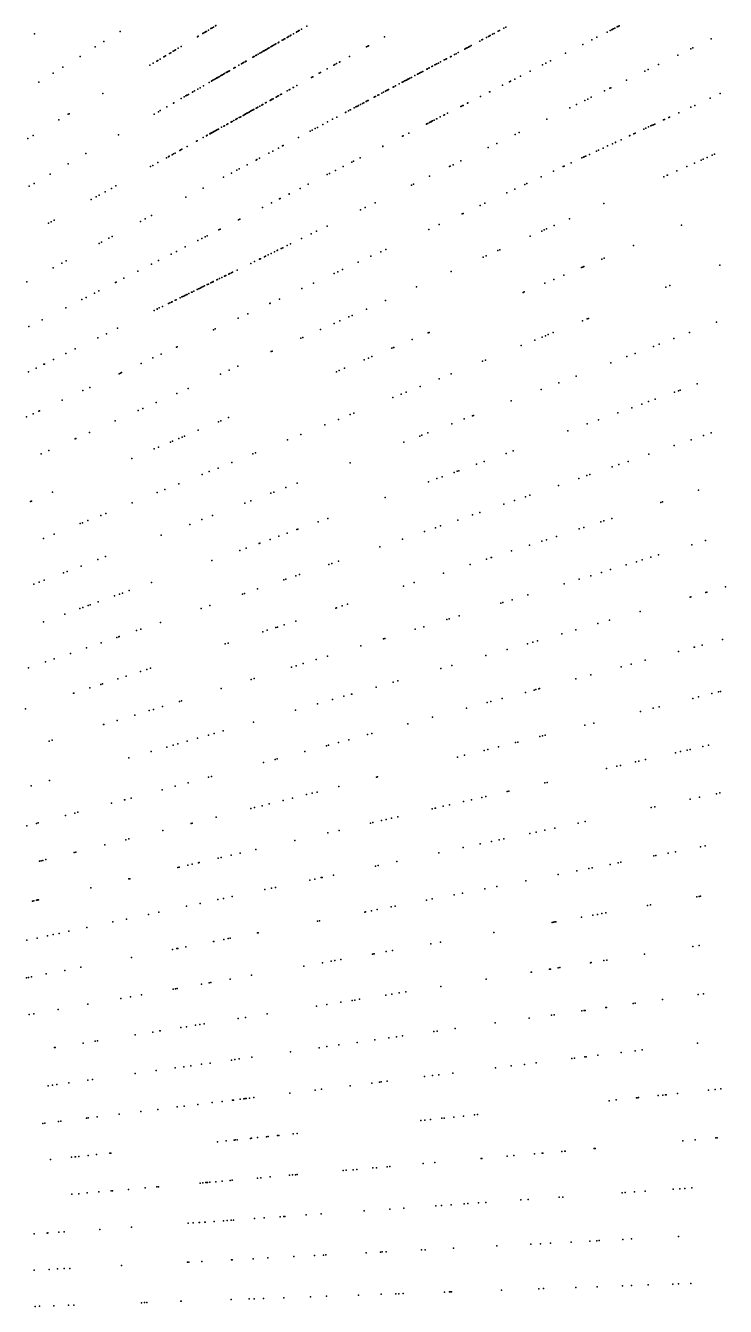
# Model space of a CAD drawing. Header units: metres. Extents: x -4327 to 4266, y -3886 to 3992.
# Drawn here: x 1581 to 2118, y 55 to 1038 of the extents above; entities that cross this region are included whole.
import ezdxf

# ---------------------------------------------------------------- set-up
doc = ezdxf.new("R2010")
doc.units = ezdxf.units.M

msp = doc.modelspace()

# ---------------------------------------------------------------- linework, layer by layer
for p in [(1653.52, 1033.23, 2466.38), (1716.91, 1031.62, 247.6), (1717.33, 1031.88, -4.92), (1718.22, 1032.41, -43.19), (1718.26, 1032.44, -41.01), (1718.81, 1032.77, -10.39), (1719.12, 1032.95, -41.03), (1719.44, 1033.15, -46.51), (1719.66, 1033.27, -46.51), (1721.2, 1034.2, -44.36), (1721.28, 1034.25, 334.35), (1723.1, 1035.34, 33.44), (1723.82, 1035.77, 2449.12), (1723.87, 1035.8, 545.35), (1724.14, 1035.97, 35.66), (1725.17, 1036.59, 37.88), (1726.7, 1037.51, 2445.06), (1726.98, 1037.67, 551.05), (1786.59, 1031.49, 341.18), (1788.67, 1032.69, 602.62), (1789.03, 1032.9, 600.29), (1789.97, 1033.44, 429.32), (1790.62, 1033.81, 430.66), (1790.8, 1033.92, 427.17), (1790.92, 1033.99, 597.26), (1792.49, 1034.89, 398.23), (1796.68, 1037.32, 654.75), (1940.38, 1031.72, 189.25), (1943.4, 1033.33, -55.83), (1944.34, 1033.82, 2441.66), (1947.69, 1035.6, 2413.91), (1949.22, 1036.42, 2450.48), (2026.89, 1032.75, -104.92), (2029.21, 1033.94, -16.77), (2030.41, 1034.54, 66.51), (2031.12, 1034.91, -27.98), (2031.69, 1035.2, 76.51), (2032.94, 1035.83, -41.69), (2034.51, 1036.63, -23.04), (2035.21, 1036.99, 61.68), (2035.26, 1037.02, -10.59), (2035.36, 1037.07, 2448.32), (2035.86, 1037.32, 109.13), (2036.1, 1037.45, 2401.5), (1587.98, 1031.24, 2433.06), (1641.09, 1025.46, 2458.84), (1700.24, 1021.61, 283.74), (1712.8, 1029.15, 2491.11), (1713.43, 1029.53, 2489.24), (1769.81, 1021.8, 473.56), (1770.25, 1022.05, 560.28), (1771.21, 1022.61, 443.48), (1772.15, 1023.15, 2475.48), (1772.91, 1023.59, 449.75), (1774.6, 1024.56, 443.15), (1775.22, 1024.93, 439.8), (1777.9, 1026.47, 398.47), (1778.49, 1026.81, 201.7), (1778.78, 1026.98, 362.75), (1779.64, 1027.47, 362.92), (1779.94, 1027.65, 359.51), (1781.61, 1028.61, 348.3), (1782, 1028.84, 342.61), (1782.74, 1029.27, 425.25), (1782.74, 1029.27, 367.03), (1783.94, 1029.96, 418.51), (1784.42, 1030.23, 423.3), (1843.45, 1021.84, 736.69), (1843.86, 1022.07, 736.86), (1856.31, 1028.97, 2483.67), (1921.29, 1021.57, 632.31), (1921.67, 1021.77, 193.4), (1922.66, 1022.3, 727.94), (1929.25, 1025.8, 186.96), (1929.37, 1025.86, 546.72), (1930.98, 1026.72, 641.98), (1931.44, 1026.97, 294.67), (1934.33, 1028.5, 2447.81), (1935.91, 1029.34, 103.52), (1936.47, 1029.64, 105.95), (1937.33, 1030.1, -60.45), (1939.05, 1031.01, 368.12), (2008.34, 1023.3, 129.84), (2015.09, 1026.74, 2402.83), (2018.98, 1028.72, -14.21), (2106.62, 1027.47, 2394.22), (1622.8, 1014.04, 2472.81), (1634.42, 1021.3, 2468.18), (1684.23, 1011.99, 285.44), (1687, 1013.65, 289.2), (1687.48, 1013.94, 278.32), (1688.31, 1014.44, 320.22), (1688.44, 1014.52, 282.86), (1691.37, 1016.28, 246.1), (1692.37, 1016.88, 240.78), (1694.23, 1017.99, 329.1), (1695.13, 1018.54, 2493.15), (1695.92, 1019.01, 321.67), (1698.1, 1020.32, 292.21), (1755.24, 1013.39, 262.89), (1755.41, 1013.48, 500.1), (1755.87, 1013.75, 185.74), (1756.06, 1013.86, 499.11), (1756.2, 1013.94, 200.29), (1756.24, 1013.96, 577.31), (1756.26, 1013.98, 177.98), (1756.31, 1014, 255.19), (1757.51, 1014.7, 175.88), (1757.68, 1014.8, 518.4), (1757.95, 1014.95, 636.98), (1758.09, 1015.03, 525.6), (1759.26, 1015.71, 205.11), (1760.73, 1016.56, 507.5), (1761.78, 1017.16, 507.8), (1762.16, 1017.39, 272.97), (1763.28, 1018.03, 610.97), (1763.67, 1018.26, 188.81), (1763.85, 1018.36, 180.99), (1764.64, 1018.82, 586.09), (1764.92, 1018.98, 588.59), (1764.99, 1019.02, 257.58), (1765.06, 1019.06, 182.23), (1765.21, 1019.14, 604.37), (1765.65, 1019.4, 123.02), (1765.69, 1019.42, 586.43), (1766.59, 1019.94, 477.39), (1766.79, 1020.05, 234.13), (1767.25, 1020.32, 161.16), (1767.81, 1020.65, 532.07), (1769.16, 1021.43, 196.14), (1829.38, 1014.04, 682.77), (1829.48, 1014.1, 2474.97), (1842.45, 1021.29, 741.45), (1903.33, 1012.02, 2489.38), (1903.89, 1012.31, 718.21), (1906.77, 1013.85, 824.25), (1907.18, 1014.07, 269.4), (1907.23, 1014.09, 273), (1909.79, 1015.45, -66.68), (1911.1, 1016.15, 14.76), (1912.66, 1016.98, 713.66), (1917.8, 1019.71, 108.49), (1918, 1019.82, 2435.16), (1918.96, 1020.33, 446.5), (1919.16, 1020.44, 731.89), (1919.66, 1020.7, 20.75), (1920.54, 1021.17, 545.48), (1920.69, 1021.25, 453.09), (1920.94, 1021.38, 540.55), (1995.05, 1016.53, 2447.57), (2081.25, 1015.1, 2391.35), (2091.01, 1019.85, 583.42), (2092.54, 1020.6, 829.45), (1609.55, 1005.76, 2441.59), (1676.43, 1007.3, 2479.5), (1678.96, 1008.82, 2458.33), (1681.67, 1010.45, 321.16), (1682.22, 1010.78, 312.48), (1682.41, 1010.89, 2455.12), (1735.3, 1001.87, 1.64), (1735.61, 1002.05, 97.91), (1735.83, 1002.18, 97.92), (1735.84, 1002.19, 22.41), (1736.48, 1002.56, 23.51), (1736.79, 1002.74, 33.36), (1737.28, 1003.02, 43.22), (1737.33, 1003.05, 74.98), (1740.68, 1004.98, 123.48), (1741.49, 1005.45, 107.04), (1741.67, 1005.55, 116.95), (1744.66, 1007.28, 2475.32), (1744.67, 1007.28, 549.82), (1746.65, 1008.43, 494.1), (1747.44, 1008.89, 496.66), (1747.82, 1009.1, 515.49), (1747.94, 1009.18, 502.65), (1748.26, 1009.36, 2450.27), (1749.36, 1009.99, 100.89), (1749.57, 1010.12, 100.9), (1749.85, 1010.28, 155.14), (1749.94, 1010.33, 498.54), (1749.95, 1010.33, 79.94), (1750.2, 1010.48, 110.89), (1750.24, 1010.5, -0.55), (1812.4, 1004.63, 2441.05), (1817.3, 1007.35, 644.56), (1818.21, 1007.85, 638.67), (1819.56, 1008.6, 637.9), (1821.66, 1009.76, 697.53), (1821.98, 1009.94, 702.71), (1884.66, 1002.09, 532.81), (1885.62, 1002.6, 2460.78), (1888.63, 1004.2, 193.61), (1888.89, 1004.34, -71.79), (1889.07, 1004.43, 672.66), (1890.14, 1005, 199.65), (1890.32, 1005.1, 906.7), (1890.53, 1005.21, 20.44), (1892.46, 1006.24, 116.43), (1893.02, 1006.54, 617.94), (1894.8, 1007.48, 539.41), (1895.44, 1007.82, 99.01), (1896.3, 1008.28, 679.1), (1896.43, 1008.35, 720.61), (1897.51, 1008.92, 355.41), (1899.15, 1009.8, 2500.4), (1902, 1011.31, 359.88), (1902.21, 1011.42, 626.03), (1967.98, 1002.74, 2430.27), (1977.3, 1007.49, 2460.6), (1979.84, 1008.78, 2461.05), (1983.4, 1010.59, 2412.05), (2055.88, 1002.72, 2435.54), (2058.38, 1003.94, 2457.24), (2066.18, 1007.74, 2392.24), (1591.15, 994.26, 2432.78), (1602.21, 1001.17, 2471.93), (1721.71, 994.03, 2453.68), (1723.59, 995.12, 303.55), (1723.85, 995.26, -29.86), (1724.62, 995.71, -36.39), (1725.73, 996.35, -34.24), (1726.64, 996.87, -2.72), (1727.56, 997.4, -108.36), (1727.74, 997.51, -76.75), (1727.93, 997.62, -54.97), (1727.94, 997.63, -130.23), (1728.12, 997.73, -56.07), (1728.43, 997.91, -117.15), (1728.48, 997.94, 273.29), (1728.81, 998.13, -44.1), (1729.39, 998.46, -106.29), (1730.57, 999.14, 43.06), (1731.31, 999.57, 20.17), (1731.42, 999.64, 29.99), (1731.95, 999.94, 21.27), (1732.12, 1000.04, 40.91), (1732.12, 1000.04, -51.83), (1732.74, 1000.4, -52.94), (1732.75, 1000.4, -42.02), (1733.61, 1000.9, 117.5), (1734.83, 1001.61, 46.44), (1800.18, 997.86, 602.97), (1800.74, 998.17, 664.63), (1801.34, 998.5, 2450.42), (1806.23, 1001.21, 2473.46), (1807.29, 1001.8, 609.02), (1867.49, 992.96, 28.26), (1869.87, 994.23, 323), (1869.93, 994.26, 991.08), (1870.63, 994.63, 261.89), (1870.63, 994.63, 158.02), (1871.69, 995.2, 2508.19), (1872.28, 995.51, 32.96), (1873.02, 995.9, 276.34), (1873.76, 996.3, -67.73), (1874.21, 996.53, 764.08), (1874.32, 996.59, 882.68), (1874.36, 996.62, -61.96), (1874.4, 996.63, 522.54), (1874.45, 996.66, 581.89), (1874.89, 996.89, 527.59), (1875.61, 997.28, 2463.97), (1876.88, 997.95, 358.7), (1879.6, 999.4, 434.92), (1881.57, 1000.45, 442.65), (1881.65, 1000.49, 111.1), (1882.11, 1000.74, 806.94), (1883.05, 1001.23, 16.87), (1883.94, 1001.71, 761.48), (1952.09, 994.64, 2483.16), (1952.73, 994.96, 2446.06), (1956.14, 996.71, 2450.34), (1960.38, 998.86, 2474.59), (2041.73, 995.82, 2402.97), (1640.25, 985.56, 2495.22), (1702.56, 982.98, 267.01), (1703.85, 983.72, 267.21), (1704.73, 984.23, 249.87), (1704.97, 984.36, 296.97), (1705.96, 984.94, 244.6), (1709.12, 986.76, 2496.39), (1709.25, 986.84, 2496.58), (1710.64, 987.64, 224.51), (1713.06, 989.03, 2493.74), (1714.87, 990.08, 256.85), (1717.4, 991.54, 2522.59), (1773.18, 982.89, 2485.52), (1773.95, 983.32, 2483.84), (1774.24, 983.48, 2448.6), (1775.07, 983.94, 218.35), (1776.62, 984.8, 589.07), (1777.32, 985.19, 591.7), (1781.7, 987.61, 2439.88), (1783.1, 988.39, 573.18), (1783.71, 988.73, 2494.73), (1786.32, 990.17, 626.25), (1786.34, 990.18, 620.17), (1789.02, 991.67, 618.67), (1848.32, 982.77, 881.17), (1848.64, 982.94, 396.91), (1849.25, 983.26, 517.95), (1851.19, 984.3, -52.04), (1851.8, 984.62, 848.03), (1854.29, 985.94, -127.87), (1855.42, 986.55, 792.87), (1856.96, 987.36, 797.46), (1857.1, 987.44, 350.2), (1857.78, 987.8, 433.46), (1857.93, 987.88, 79.8), (1858.01, 987.92, 435.9), (1858.75, 988.32, 853.88), (1859.01, 988.46, 891.68), (1859.4, 988.66, 601.99), (1862.88, 990.51, 2463.5), (1863.06, 990.61, 572.18), (1863.18, 990.67, 235.18), (1863.36, 990.77, 157.41), (1864.62, 991.44, 2436.07), (1929.72, 983.24, 2470.95), (1936.66, 986.78, 150.2), (1937.08, 986.99, 2461.35), (1946.81, 991.95, 148.6), (2014.81, 982.69, 2434.34), (2024.83, 987.58, 2417.19), (2029.06, 989.64, 2443.52), (2029.78, 989.99, 2399.37), (2113.6, 985.59, 426.31), (1684.36, 972.47, 2465.76), (1689.29, 975.31, 2461.9), (1689.41, 975.38, 339.04), (1694.34, 978.23, 320.27), (1694.41, 978.27, 321.38), (1694.74, 978.46, 323.64), (1700.34, 981.69, 342.33), (1754.83, 972.72, 186.02), (1754.85, 972.73, 403.08), (1755.07, 972.85, 517.21), (1755.66, 973.18, 183.9), (1755.76, 973.23, 2466.6), (1755.77, 973.24, 406.71), (1755.94, 973.33, 404.47), (1755.96, 973.35, 559.73), (1756.02, 973.38, 397.66), (1757.83, 974.38, 444.99), (1758.24, 974.61, 438.2), (1758.82, 974.93, 496.15), (1759.11, 975.09, 235.27), (1760.58, 975.91, 436.48), (1760.7, 975.97, 471.13), (1762.12, 976.76, 523.98), (1762.77, 977.12, 359.35), (1762.87, 977.17, 520.68), (1764.99, 978.35, 506.07), (1765.54, 978.66, 477.07), (1768.52, 980.3, 536.49), (1768.73, 980.42, 530.65), (1768.87, 980.5, 390.26), (1769.55, 980.88, 352.77), (1769.67, 980.95, 350.52), (1770.04, 981.15, 529.87), (1770.82, 981.58, 347.33), (1770.9, 981.62, 386.13), (1830.03, 973.04, 510.17), (1830.22, 973.14, -88.8), (1832.89, 974.56, 2467.09), (1832.97, 974.61, -11.89), (1834.27, 975.3, -48.16), (1834.29, 975.31, 180.04), (1834.79, 975.57, 475.57), (1835.05, 975.71, 424.61), (1835.97, 976.2, 68.64), (1836.18, 976.31, 261.68), (1837.86, 977.21, 425.26), (1839.44, 978.05, 185.13), (1840.3, 978.51, 482.99), (1842.3, 979.57, 71.15), (1842.86, 979.86, 399.21), (1843.36, 980.13, -8.54), (1843.79, 980.36, 837.74), (1914.87, 975.67, 2481.82), (1915.26, 975.87, 212.3), (1916.18, 976.34, 166.3), (1916.27, 976.39, 2418.91), (1916.44, 976.48, 155.71), (1919.81, 978.19, 2466.39), (1920.07, 978.33, 171.37), (1998.32, 974.65, 2473.33), (2003.5, 977.17, 579.73), (2009.82, 980.25, 2465.83), (2012.05, 981.34, 2449.71), (2091.13, 975.11, 719.89), (2094.07, 976.48, 501.01), (2105.94, 982.02, 626.02), (1606.58, 965.33, 2455.08), (1613.76, 969.65, 2471.64), (1614.44, 970.05, 2481.09), (1679.57, 969.7, 2469.8), (1682.93, 971.64, 2466.43), (1738.62, 963.73, 74.3), (1738.66, 963.76, 2453.49), (1738.8, 963.83, 2453.68), (1739.37, 964.15, -12.47), (1740.65, 964.86, 316.88), (1740.66, 964.87, 173.57), (1742.19, 965.71, 429.65), (1742.21, 965.73, 433.07), (1742.48, 965.87, 99.51), (1743.3, 966.33, 100.64), (1744.81, 967.16, 208.03), (1744.83, 967.18, 100.73), (1745.56, 967.58, 178.45), (1745.98, 967.81, 258.94), (1747.8, 968.82, 132.62), (1748.79, 969.37, 235), (1749, 969.49, 484.13), (1749.12, 969.55, 156.84), (1749.18, 969.59, 486.49), (1749.57, 969.8, 571.83), (1749.92, 970, 154.72), (1750, 970.04, 177.8), (1750.72, 970.44, 429.47), (1750.82, 970.49, 175.69), (1751.05, 970.62, 489.32), (1751.52, 970.88, 422.81), (1752.38, 971.36, 424.16), (1752.78, 971.58, 323.58), (1753.54, 972, 262.28), (1754.01, 972.26, 260.13), (1812.58, 963.76, 22.95), (1816.48, 965.84, 100.51), (1819.58, 967.49, 2481.97), (1819.61, 967.5, 26.42), (1826.32, 971.07, 107.84), (1826.69, 971.27, 505.65), (1828.63, 972.3, 588.37), (1889.37, 962.68, 297.43), (1890.71, 963.36, 235.32), (1891.12, 963.58, 169.95), (1891.94, 963.99, 260.13), (1892.07, 964.06, 258.97), (1892.61, 964.34, 177.08), (1893, 964.53, 2505.48), (1894.28, 965.18, 292.29), (1896.02, 966.07, 235.99), (1896.36, 966.25, 232.5), (1899.02, 967.6, 223.42), (1901.68, 968.96, 162.7), (1902.12, 969.18, 203.79), (1904.59, 970.44, 152.4), (1980.66, 966.03, 2475.81), (2070.23, 965.37, 408.56), (2071.01, 965.73, 307.82), (2074.35, 967.28, 2405.31), (2074.68, 967.44, 2421.5), (2081.95, 970.83, 592.08), (1586.89, 953.5, 2444.28), (1652.34, 953.98, 2493.54), (1719.64, 953.21, -37), (1720.31, 953.59, -114.38), (1722.28, 954.67, 17.72), (1722.49, 954.79, 17.72), (1722.55, 954.82, 2505.3), (1722.96, 955.05, -95.16), (1723.09, 955.13, -91.94), (1723.27, 955.22, 93.02), (1723.6, 955.4, 16.66), (1723.62, 955.42, 63.98), (1724.23, 955.76, 90.92), (1724.31, 955.8, -70.46), (1724.64, 955.99, 58.63), (1724.66, 956, -19.9), (1725.21, 956.3, 69.42), (1725.31, 956.35, -66.19), (1725.62, 956.52, -70.51), (1725.84, 956.65, 44.67), (1726.12, 956.8, 68.38), (1726.89, 957.23, 46.85), (1727.56, 957.6, 12.39), (1727.59, 957.62, -63.05), (1728.22, 957.97, 11.32), (1728.3, 958.01, -60.91), (1728.43, 958.09, 12.4), (1728.93, 958.36, -62.01), (1731.38, 959.72, 75.07), (1732.97, 960.6, 91.38), (1733.57, 960.94, 217.62), (1735.31, 961.9, 146.9), (1735.39, 961.94, 152.35), (1736.07, 962.32, 123.03), (1799.12, 956.61, 231.6), (1800.7, 957.45, 256.62), (1803.04, 958.7, 2467.62), (1804.78, 959.62, -54.08), (1809.03, 961.88, -130.36), (1870.07, 952.85, 185.35), (1870.52, 953.08, 179.63), (1874.91, 955.31, 2448.86), (1888.36, 962.17, 253.77), (1888.66, 962.32, 2442.47), (1956.42, 954.21, 2458.98), (1959.45, 955.69, 2433.21), (2044.01, 953.14, 2503.41), (2044.39, 953.31, 2449.6), (2047.47, 954.75, 2455.99), (2048.51, 955.23, 691.71), (2055, 958.26, 483.9), (2056.59, 959, 2434.75), (2058.6, 959.94, 2437.12), (2058.6, 959.94, 2453.17), (2060.35, 960.76, 2420.6), (2061.43, 961.26, 2421.87), (2062.36, 961.69, 2512.07), (2063.4, 962.18, 399.53), (1582.8, 951.04, 2443.51), (1704.88, 945.03, 295.13), (1712.19, 949.08, 233.33), (1712.64, 949.33, 226.89), (1717.23, 951.88, -19.81), (1774.99, 943.78, 2440.04), (1778.09, 945.43, 2436.17), (1778.57, 945.68, 2514.05), (1790.19, 951.86, 255.12), (1854.84, 945.09, 233.16), (1855.03, 945.18, 2468.84), (1935.68, 944.09, 2489.8), (1942.4, 947.37, 2481.98), (2023.78, 943.71, 303.28), (2027.3, 945.35, 341.17), (2031.14, 947.13, 427.39), (2033.31, 948.15, 2457.76), (2033.35, 948.17, 501.88), (2037.72, 950.2, 586.05), (1627.33, 939.54, 2497.87), (1689.18, 936.33, 328.07), (1690.67, 937.15, 324.02), (1691.16, 937.43, 325.2), (1693.37, 938.65, 301.78), (1694.59, 939.33, 304.17), (1695.77, 939.98, 287.06), (1699.22, 941.89, 255.24), (1700.13, 942.4, 251.06), (1700.86, 942.8, 254.4), (1757.73, 934.6, 325.89), (1758.44, 934.98, 327.13), (1760.49, 936.07, 2480.16), (1767.48, 939.79, 255.22), (1770.6, 941.44, -51.96), (1832.56, 933.73, 293.06), (1837.61, 936.31, 2483.89), (1914.71, 933.87, 2520.6), (2007.58, 936.15, 387.47), (2008.77, 936.71, 461.65), (2009.3, 936.95, 278.97), (2009.41, 937, 366.67), (2010.43, 937.48, 670.92), (2010.62, 937.57, 376.84), (2013.51, 938.91, 404.87), (2018.77, 941.37, 2486.09), (2020.34, 942.1, 330.05), (2099, 934.53, 2417.24), (2100.5, 935.2, 2442.88), (2103.52, 936.55, 2438.38), (2107.48, 938.31, 2411.16), (2109.33, 939.14, 2426.5), (1599.89, 923.7, 2461.33), (1613.59, 931.61, 2440.57), (1676.88, 929.51, 2480.38), (1678.69, 930.51, 2497.1), (1682.43, 932.59, 2466.28), (1738.85, 924.56, 2466.16), (1742.9, 926.72, 2460.88), (1744.89, 927.77, 292.59), (1750.99, 931.02, 2494.52), (1812.38, 923.45, 2504.88), (1814.13, 924.35, 2471.3), (1818.68, 926.67, 2496.86), (1824.46, 929.61, 2447.05), (1831.07, 932.98, 314.58), (1906.14, 929.69, 596.25), (1906.69, 929.96, 2476.98), (1908.9, 931.03, 2458.06), (1985.7, 925.95, 391.88), (1993.33, 929.51, 242.69), (1994.1, 929.86, 763.65), (1999.42, 932.35, 2446.11), (2080.3, 926.21, 2440.64), (2088.04, 929.65, 2444.36), (2093.8, 932.22, 2472.65), (1583.88, 914.46, 2501.47), (1587.68, 916.65, 2498.87), (1650.37, 914.81, 2430.18), (1732.91, 921.41, 2510.66), (1797.7, 915.98, 2448.92), (1876.86, 915.41, 2484.49), (1878.43, 916.17, 2456.49), (1890.86, 922.23, 2448.29), (1963.91, 915.78, 2423.85), (1965.39, 916.48, 2474.14), (1976.44, 921.63, 2447.36), (2070.33, 921.77, 2442.26), (2073, 922.96, 2505.03), (2073.08, 923, 2461.61), (1631.25, 904.22, 2487.74), (1635.2, 906.4, 2488.1), (1637.57, 907.72, 2452.49), (1642.05, 910.2, 2490.03), (1646.81, 912.84, 2446.91), (1703.94, 906, 2479.82), (1717.23, 913.07, 2462.93), (1775.69, 904.76, 2470.66), (1776.33, 905.08, 2482.61), (1783.07, 908.52, 2445.25), (1783.23, 908.6, 2467.36), (1791.56, 912.85, 399.39), (1950.08, 909.34, 2487.53), (1956.06, 912.13, 2500.66), (1762.63, 898.11, 2485.61), (1769.7, 901.71, 238.93), (1837.91, 896.41, 2446.44), (1841.44, 898.13, 2500.63), (1849.16, 901.89, 2486.11), (1929.55, 899.76, 2519.07), (1929.7, 899.83, 2477.87), (1933.2, 901.47, 2449.74), (2024.41, 901.33, 2459.76), (1598.51, 886.07, 2448.93), (1600.59, 887.22, 2449.33), (1602.93, 888.52, 2447.34), (1669.25, 887.55, 2479.16), (1672.72, 889.4, 2439.86), (1677.63, 892.01, 2477.57), (1744.35, 888.79, 2454.33), (1745.39, 889.32, 2475.12), (1898.24, 885.16, 2491.95), (1915.75, 893.33, 2465.39), (1916.5, 893.68, 2482.76), (1986.28, 884.35, 2429.37), (1997.97, 889.55, 2481.54), (2084.04, 884.62, 2493.86), (1644.86, 874.59, 2501.85), (1647.47, 875.98, 2438.54), (1716.28, 874.49, 293.79), (1718.62, 875.68, 2489.75), (1720.18, 876.48, 303.08), (1729.21, 881.07, 216.29), (1730.33, 881.65, 220.73), (1792.72, 874.37, 526.88), (1800.03, 877.94, 2460.78), (1804.2, 879.97, 2508.12), (1812.36, 883.95, 2450.21), (1890.25, 881.44, 2465.05), (1967.83, 876.13, 2509.57), (1976.86, 880.16, 2501.71), (1978.65, 880.95, 2473.82), (1980.49, 881.77, 2473.39), (1637.51, 870.68, 2504.92), (1639.24, 871.6, 2445.64), (1696.75, 864.54, 313.87), (1703.45, 867.95, 320.47), (1713.06, 872.85, 237.66), (1773.89, 865.18, 531.72), (1774.27, 865.37, 93.2), (1777.08, 866.74, 515.36), (1777.24, 866.82, 127.98), (1778.23, 867.3, 470.99), (1781.57, 868.93, 503.99), (1784.2, 870.21, 2494.22), (1857.15, 866, 2454.27), (1943.15, 865.14, 2467.19), (1944.55, 865.77, 2449.99), (2047.07, 868.93, 2468.49), (1608.75, 855.39, 2452.51), (1612.1, 857.17, 2497.23), (1677.65, 854.8, 2485.93), (1682.96, 857.51, 2454.64), (1692.59, 862.42, 2493.91), (1753.72, 855.35, 2468.15), (1756.45, 856.68, 446.12), (1760.34, 858.58, 97.82), (1760.75, 858.77, 428.14), (1761.06, 858.93, 476.62), (1764.16, 860.44, 156.09), (1765.11, 860.9, 2492.54), (1767.08, 861.86, 2467.52), (1769.36, 862.98, 440.37), (1771.95, 864.24, 117.88), (1836.1, 856.19, 2514.38), (1845.86, 860.74, 2472.07), (1853.49, 864.3, 2471.28), (1931.86, 860.12, 2480.08), (1934.28, 861.2, 2480.45), (2022.79, 858.62, 2476.99), (2024.68, 859.43, 2471.15), (1602.18, 851.89, 2456.46), (1667.01, 849.38, 2467.37), (1733.64, 845.55, 401.75), (1733.72, 845.59, 310.37), (1733.97, 845.71, 317.98), (1734.5, 845.97, 2465.88), (1736.9, 847.14, 292.58), (1737.12, 847.25, 481.32), (1737.78, 847.57, 376.37), (1738.88, 848.11, 460.57), (1739.8, 848.56, 451.9), (1743.22, 850.22, 427.2), (1817.64, 847.58, 2525.55), (1820.48, 848.91, 2446.22), (1823.95, 850.52, 2456.34), (1907.26, 849.16, 2459.34), (1993.85, 846.34, 2460.4), (2007.32, 852.06, 2466.16), (2008.01, 852.35, 2437.38), (2008.81, 852.69, 2487.05), (2009.14, 852.83, 2484.74), (2113.44, 853.89, 2494.37), (1582.07, 841.2, 2464.79), (1649.9, 840.67, 2461.51), (1650.43, 840.94, 2484.8), (1656.47, 844.01, 2476.93), (1712.67, 835.33, 324.75), (1713.75, 835.85, 216.72), (1713.92, 835.94, 370.13), (1714.85, 836.39, 261.25), (1715.74, 836.82, 328.55), (1716.22, 837.05, 236.04), (1717.27, 837.57, 378.42), (1718.13, 837.99, 345.13), (1718.3, 838.07, 412.36), (1720.24, 839.02, 289.78), (1720.47, 839.13, 353.16), (1721.23, 839.5, 297.43), (1723.06, 840.39, 342.89), (1724.04, 840.87, 271.18), (1724.77, 841.23, 283.05), (1724.94, 841.31, 394.28), (1727.65, 842.63, 2489.54), (1728.15, 842.88, 339.57), (1729.83, 843.69, 368.12), (1731.45, 844.48, 434.25), (1792.81, 836, 2471.62), (1801.75, 840.17, 2506.28), (1880.89, 837.43, 2485.18), (1979.13, 840.09, 2461.12), (1986.1, 843.05, 2448.15), (2072.05, 837.16, 2461.65), (2075, 838.35, 2454.37), (1624.1, 827.52, 2459.12), (1627.57, 829.29, 2501.25), (1633.78, 832.45, 2454.14), (1637.3, 834.24, 2490.44), (1692.92, 825.69, 225.54), (1693.06, 825.76, 171.53), (1693.29, 825.87, 192.3), (1693.46, 825.96, 678.22), (1695.81, 827.1, 162.48), (1696.51, 827.44, 150.11), (1699.49, 828.89, -72.74), (1700.93, 829.6, 11.87), (1701.52, 829.89, 257.12), (1702.38, 830.31, 203.78), (1703.17, 830.69, 2490.57), (1704.1, 831.14, 8.79), (1704.6, 831.39, 252.32), (1704.67, 831.42, 210.33), (1704.99, 831.58, 32.59), (1706.15, 832.15, 182.26), (1708.25, 833.17, 401.28), (1708.66, 833.37, 2448.35), (1709.97, 834.01, 137.73), (1710.01, 834.03, 40.99), (1775.62, 827.99, 2483.82), (1857.12, 826.84, 2506.19), (1962.44, 833.01, 2445.75), (1963.38, 833.41, 2441.54), (1611.84, 821.27, 2471.42), (1679.58, 819.19, 2475.64), (1681.86, 820.3, 235.46), (1682, 820.37, 163.21), (1683.6, 821.15, 704.43), (1686.07, 822.35, 2493.68), (1686.13, 822.38, 2446.22), (1690.73, 824.62, 245.04), (1691.57, 825.03, 196.25), (1751.41, 816.7, 2486), (1768.24, 824.55, 2490.21), (1768.7, 824.76, 2471.37), (1831.32, 815.36, 2490.75), (1842.36, 820.27, 2445.11), (1583.55, 806.86, 2464.51), (1593.87, 812.12, 2463.54), (1651.64, 805.56, 2501.9), (1744.15, 813.31, 2489.68), (1817.6, 809.25, 2466.58), (1822.04, 811.22, 2525.72), (1828.81, 814.24, 2512.49), (2008.13, 811.34, 2479.2), (2011.64, 812.75, 2502.75), (2012.53, 813.11, 2473.71), (2110.68, 810.21, 2509.54), (1636.52, 798.18, 2490.37), (1643.07, 801.38, 2443.93), (1725.03, 804.39, 2462.38), (1726.46, 805.06, 2503.7), (1792.06, 797.88, 2500.95), (1793.51, 798.52, 2480.61), (1807.09, 804.57, 2477.1), (1877.55, 796.97, 2500.63), (1889.67, 802.12, 2511.18), (1890.45, 802.45, 2481.68), (1971.44, 796.51, 2521.4), (1977.02, 798.77, 2481.47), (1979.57, 799.8, 2465.57), (1981.73, 800.67, 2501.15), (1985.64, 802.25, 2459.55), (2078.04, 797.68, 2465.32), (2090.11, 802.32, 2460.69), (1612.02, 786.24, 2470.01), (1619.13, 789.7, 2466.73), (1696.74, 791.2, 2471.78), (1697.16, 791.4, 2439.05), (1769.22, 787.71, 2480.2), (1770.08, 788.09, 2470.27), (1861.97, 790.36, 2510.49), (1863.05, 790.82, 2506.34), (1863.31, 790.93, 2465.16), (1960.98, 792.29, 2513.57), (2048.29, 786.27, 2470.37), (2062.36, 791.67, 2471), (2066.76, 793.36, 2465.43), (1595.1, 777.98, 2449.7), (1595.45, 778.15, 669.76), (1602.55, 781.62, 2481.02), (1669.62, 778.56, 2443.32), (1678.65, 782.77, 2504.52), (1685.01, 785.73, 2460.26), (1743.87, 776.42, 2450.17), (1840.76, 781.35, 2457.1), (1844.07, 782.76, 2472.53), (1846.6, 783.83, 2478.67), (1931.34, 780.31, 2456.48), (1933.56, 781.21, 2489.44), (2029.86, 779.19, 2437.4), (2042.13, 783.9, 2436.04), (1583.27, 772.21, 2491.09), (1589.09, 775.05, 2454.53), (1652.86, 770.74, 2480.16), (1653.75, 771.16, 2501.44), (1654.68, 771.59, 2502.85), (1730.45, 770.44, 2442.27), (1737.07, 773.39, 2499.13), (1819.34, 772.27, 2464), (1821.42, 773.15, 2469.56), (1825.57, 774.91, 2466.91), (1898.09, 766.88, 2454.62), (1907.35, 770.62, 2463.87), (2003.18, 768.95, 2486.09), (1625.08, 757.79, 2472.21), (1630.37, 760.25, 2483.1), (1705.62, 759.39, 2467.82), (1872.72, 756.63, 2506.79), (1883.59, 761.02, 2449.42), (1976.28, 758.62, 2468.99), (1989.86, 763.83, 2527.51), (2078.7, 756.58, 2471.66), (2081.7, 757.68, 2469.8), (2082.97, 758.14, 2465.9), (2096.05, 762.9, 2451.63), (1609.15, 750.36, 2484.86), (1681.29, 748.56, 2508.55), (1696.96, 755.54, 2491.82), (1862.64, 752.55, 2524.15), (1868.91, 755.09, 2510.09), (1953.42, 749.85, 2495), (2053.63, 747.46, 2441.85), (2058.72, 749.31, 2469.51), (2063.66, 751.11, 2451.09), (1581.78, 737.59, 2453.89), (1586.95, 740.01, 2467.62), (1591.1, 741.94, 2440.07), (1591.77, 742.25, 2441.08), (1667.49, 742.41, 2462.53), (1671, 743.98, 2476.17), (1736.76, 737.21, 2508.06), (1830.02, 739.37, 2471.63), (1832.8, 740.5, 2469.86), (1923.76, 738.46, 2498.34), (1924.59, 738.78, 2480.08), (2035.01, 740.68, 2425.03), (2045.75, 744.59, 2500.27), (1649.68, 734.49, 2458.58), (1649.7, 734.5, 2478.39), (1713.41, 727.3, 2505.49), (1728.97, 733.91, 2505.34), (1730.65, 734.62, 2471.07), (1810.55, 731.51, 2470.11), (1820.96, 735.72, 2503.9), (1907.94, 732.39, 2475.05), (1917.4, 736.02, 2465.34), (2011.73, 732.21, 2466.82), (2020.22, 735.3, 2431.32), (1619.02, 720.84, 2474.59), (1619.52, 721.06, 2449.86), (1630.02, 725.73, 2474.25), (1692.15, 718.27, 2465.96), (1693.66, 718.91, 2462.55), (1698.56, 720.99, 2489.44), (1701.14, 722.09, 2445.5), (1702.78, 722.79, 2498.49), (1781.95, 719.95, 2491.97), (1792.13, 724.07, 2480.93), (1871.18, 718.28, 2523.99), (1883.2, 722.89, 2464.79), (1884.74, 723.49, 2458.59), (1889.42, 725.28, 2448.31), (1996.91, 726.81, 2511.61), (2091.45, 720.14, 2466.08), (2100.81, 723.37, 2455.48), (2106.67, 725.39, 2467.74), (1592.88, 709.19, 2445.88), (1593.02, 709.26, 2494.72), (1598.96, 711.9, 2441.11), (1679.72, 713, 2478.76), (1683.05, 714.41, 2475.17), (1755.29, 709.18, 2440.89), (1757.28, 709.99, 2468.6), (1949.5, 709.56, 2495.84), (1954.82, 711.5, 2469.59), (2058.8, 708.9, 2435.59), (2078.23, 715.59, 2477.55), (1662.4, 705.65, 2453.19), (1728.59, 698.39, 2447.57), (1739.28, 702.71, 2448.83), (1829.95, 702.45, 2487.83), (1926.66, 701.25, 2444.82), (1932.55, 703.39, 2479.63), (1932.77, 703.47, 2482.68), (2030.86, 699.28, 2426.41), (2035.9, 701.01, 2475.62), (2043.1, 703.5, 2506.38), (1716.44, 693.49, 2508.95), (1721.79, 695.65, 2505.31), (1889.88, 687.86, 2457.44), (1896.42, 690.24, 2460.46), (1900.55, 691.74, 2504.59), (1909.53, 695.01, 2466.47), (1911.94, 695.89, 2455.92), (1913.23, 696.36, 2460.3), (2005.22, 690.45, 2526.03), (2011.45, 692.6, 2478.46), (2013.61, 693.34, 2459.33), (1601.8, 679.92, 2498.19), (1681.96, 679.56, 2475.47), (1687.79, 681.91, 2472.72), (1698.44, 686.21, 2508.32), (1769.09, 679.09, 2499.05), (1771.35, 679.96, 2496.58), (1780.53, 683.48, 2492.54), (1789.4, 686.89, 2485.24), (1989.71, 685.11, 2500.95), (2096.87, 681.31, 2458.08), (1584.71, 672.67, 2503.43), (1585.71, 673.09, 2502.08), (1662.81, 671.82, 2469.81), (1749.04, 671.39, 2448.47), (1753.69, 673.18, 2471.7), (1856.78, 675.81, 2455.11), (1947.67, 670.64, 2472.64), (1956, 673.5, 2488.73), (1964.45, 676.41, 2482.9), (1967.55, 677.48, 2484.07), (2068.16, 671.99, 2486.48), (2069.38, 672.38, 2490.68), (1638.63, 662.05, 2450.73), (1642.58, 663.64, 2479.36), (1716.23, 658.8, 2440.93), (1724.36, 661.92, 2449.71), (1812.75, 659.79, 2481.66), (1912.36, 658.48, 2460.38), (1923.66, 662.37, 2439.45), (1929.29, 664.31, 2460.2), (2030.45, 659.73, 2460.03), (1623.01, 655.74, 2464.01), (1624.77, 656.45, 2489.61), (1628.78, 658.07, 2481.36), (1706.87, 655.21, 2512.12), (1781.66, 648.47, 2497.62), (1788.98, 651.14, 2476.88), (1789.91, 651.47, 2492.19), (1805.32, 657.08, 2505.14), (1886.87, 649.7, 2482.3), (1895.39, 652.64, 2452.15), (1899.27, 653.97, 2518.24), (2005.56, 651.65, 2497.88), (2008.94, 652.75, 2513.2), (2022.12, 657.03, 2524.08), (2024.41, 657.77, 2447.32), (1594.75, 644.32, 2475.04), (1602.93, 647.62, 2453.31), (1684.94, 646.79, 2488.4), (1760.03, 640.6, 2445.06), (1760.75, 640.86, 2462.72), (1768.48, 643.68, 2459.58), (1775.17, 646.11, 2432.95), (1870.08, 643.92, 2471.23), (1967.35, 639.23, 2474.83), (1976.78, 642.3, 2481.2), (1980.31, 643.44, 2502.2), (1988.01, 645.94, 2498.05), (2091.83, 639.54, 2479.22), (2102.23, 642.72, 2494.29), (1642.39, 630.45, 2445.14), (1745.39, 635.27, 2460.67), (1750.2, 637.02, 2489.98), (1852.72, 637.94, 2464.77), (1938.07, 629.72, 2454.27), (1938.23, 629.77, 2446.33), (1953.69, 634.79, 2468.58), (2060.44, 629.94, 2471.76), (2066.28, 631.72, 2462.44), (1612.95, 619.15, 2486.12), (1623.61, 623.25, 2496.75), (1636.46, 628.18, 2478.85), (1636.53, 628.2, 2502.03), (1723.77, 627.4, 2463.55), (1813.52, 624.44, 2478.54), (1815.77, 625.22, 2495.65), (1820.91, 626.99, 2491.46), (1921.87, 624.45, 2510.81), (1934.48, 628.55, 2460.64), (2029.43, 620.46, 2519.3), (2041.49, 624.15, 2498.11), (2049.44, 626.58, 2518.95), (2053.79, 627.91, 2452.94), (1587.38, 609.34, 2466.77), (1591.55, 610.94, 2464.6), (1595.27, 612.37, 2470.35), (1610.05, 618.04, 2450.16), (1677.67, 610.62, 2484.27), (1779.02, 612.57, 2458.99), (1780.66, 613.13, 2441.89), (1788.31, 615.77, 2452.38), (1790.99, 616.69, 2498.05), (1879.06, 610.54, 2474.17), (1901.35, 617.79, 2486.78), (1994, 609.63, 2494.59), (2005.5, 613.14, 2470.4), (2014.32, 615.84, 2495.02), (2022.49, 618.34, 2442.32), (1649.24, 600.27, 2487.7), (1653.01, 601.65, 2487.62), (1655.29, 602.47, 2485.29), (1660.47, 604.36, 2464.48), (1747.4, 601.68, 2507.55), (1748.83, 602.17, 2489.64), (1758.88, 605.63, 2456.04), (1870.78, 607.85, 2457.76), (1966.1, 601.1, 2451.52), (2090.52, 599.45, 2437.96), (2091.04, 599.6, 2468.22), (2102.68, 602.93, 2438.72), (2103.28, 603.11, 2482.66), (2117.58, 607.21, 2464.1), (1622.53, 590.55, 2458.79), (1625.06, 591.47, 2505.96), (1629.1, 592.94, 2454.48), (1630.63, 593.5, 2453.94), (1636.67, 595.7, 2488.85), (1715.55, 590.71, 2467.47), (1722.33, 593.04, 2463.11), (1818.99, 591.03, 2482.72), (1819.49, 591.19, 2505.95), (1823.8, 592.59, 2494.92), (1827.85, 593.91, 2497.63), (1945.44, 594.78, 2510.79), (1947.01, 595.26, 2507.21), (1954.11, 597.43, 2461.01), (1594.9, 580.5, 2476.76), (1611.17, 586.42, 2467.24), (1684.4, 579.99, 2493.2), (1788.2, 581.02, 2465.64), (1904, 582.11, 2473.81), (1905.8, 582.66, 2476.15), (1913.48, 585.01, 2497.27), (2028.8, 581.75, 2505.54), (2052.21, 588.46, 2523.26), (1666.19, 573.72, 2480.52), (1669.52, 574.86, 2474.02), (1763.03, 572.84, 2512.37), (1766.37, 573.93, 2508.53), (1773, 576.08, 2452.99), (1774.12, 576.45, 2437.94), (1779.24, 578.11, 2450.51), (1879.8, 574.71, 2472.6), (1886.29, 576.7, 2517.57), (1992.17, 571.25, 2484.96), (2002.88, 574.32, 2476.27), (2019.92, 579.2, 2483.56), (1627.81, 560.5, 2515.23), (1639, 564.35, 2448.51), (1651.01, 568.49, 2495.2), (1652.54, 569.02, 2457.35), (1652.74, 569.08, 2451.98), (1734.12, 563.45, 2488.18), (1736.44, 564.2, 2482.98), (1838.1, 561.96, 2506.33), (1855.49, 567.28, 2493.23), (1856.37, 567.55, 2494.42), (1965.83, 563.69, 2498.84), (1970, 564.89, 2470.97), (1973.64, 565.93, 2464.57), (2093.54, 560.96, 2456.54), (2094.01, 561.09, 2476.08), (2099.89, 562.66, 2469.41), (2115.33, 566.8, 2490.3), (1603.1, 551.99, 2491.6), (1615.46, 556.25, 2467.16), (1803.77, 551.47, 2437.42), (1812.62, 554.17, 2454.91), (1933.87, 554.53, 2458.21), (1950.25, 559.23, 2451.63), (2056.13, 550.94, 2502), (2081.52, 557.74, 2499.57), (1583.2, 545.14, 2486.83), (1596.27, 549.64, 2495.59), (1669.1, 542.32, 2484.7), (1674.1, 543.95, 2489.26), (1676.93, 544.87, 2502.15), (1785.06, 545.75, 2509.69), (1788.48, 546.79, 2449.71), (1793.91, 548.45, 2522.13), (1899.34, 544.63, 2527.6), (1907.89, 547.08, 2524.75), (2037.71, 546, 2509.94), (2045.38, 548.06, 2469.75), (1638.79, 532.47, 2459.44), (1640.06, 532.89, 2458.5), (1651.77, 536.69, 2470.32), (1658.08, 538.74, 2485.52), (1754.04, 536.26, 2500.08), (1754.06, 536.27, 2480.2), (1756.2, 536.93, 2480.4), (1849.74, 530.41, 2486.65), (1862.93, 534.19, 2479.14), (1866.5, 535.21, 2472.75), (2002.84, 536.66, 2483.44), (2014.49, 539.78, 2470.38), (1617.85, 525.67, 2511.64), (1618.12, 525.76, 2512.06), (1630.44, 529.76, 2464.04), (1731.03, 529.23, 2481.44), (1816.31, 520.82, 2489.05), (1825.03, 523.32, 2453.43), (1831.03, 525.04, 2472.62), (1831.16, 525.08, 2447.85), (1946.41, 521.54, 2484.25), (1964.34, 526.34, 2515.54), (1971.02, 528.13, 2463.04), (1972.28, 528.47, 2508.87), (1974.62, 529.1, 2506.25), (1975.17, 529.25, 2438.3), (2092.59, 521.74, 2465.97), (2097, 522.84, 2476.61), (2107.28, 525.4, 2494.24), (2112.36, 526.67, 2492), (2113.9, 527.06, 2471.97), (1581.09, 513.73, 2480.71), (1675.88, 512.37, 2469.65), (1679.03, 513.33, 2491.52), (1686.07, 515.48, 2470.36), (1699.12, 519.47, 2489.49), (1700.56, 519.91, 2448.97), (1788, 512.7, 2453.03), (1804.75, 517.5, 2445.4), (1919.22, 514.25, 2504.91), (1934.91, 518.46, 2494.5), (1937.8, 519.23, 2476.02), (2052.39, 511.72, 2516.64), (2062.18, 514.16, 2443.55), (2066.94, 515.35, 2465.43), (1640.79, 501.64, 2512.56), (1640.96, 501.69, 2515.77), (1651.21, 504.82, 2467.35), (1664.78, 508.97, 2456.13), (1755.92, 503.5, 2509.9), (1874.18, 502.18, 2496.07), (1893.09, 507.25, 2490.27), (2009.72, 501.08, 2480.76), (2016.64, 502.81, 2497.59), (1712.96, 491.18, 2496.81), (1721.18, 493.54, 2494.38), (1725.67, 494.83, 2480.84), (1732.45, 496.77, 2476.34), (1843.32, 493.92, 2443.94), (1846.46, 494.76, 2492.64), (1975.25, 492.48, 2465.41), (1977.42, 493.03, 2526.51), (1979.47, 493.54, 2462.46), (1599.13, 488.9, 2474.76), (1601.44, 489.61, 2472.52), (1689.46, 484.44, 2454.06), (1694.17, 485.79, 2475.13), (1697.73, 486.82, 2449.1), (1704.85, 488.86, 2445.29), (1811.65, 485.43, 2507.39), (1813.29, 485.87, 2470.11), (1820.93, 487.92, 2517.38), (1828.98, 490.07, 2455.15), (1932.73, 481.88, 2480.46), (1935.36, 482.54, 2486.62), (1943.66, 484.61, 2494.5), (1956.76, 487.87, 2494.54), (1958.34, 488.27, 2521.78), (2088.16, 482.09, 2518.95), (2090.6, 482.65, 2491.46), (2100.3, 484.89, 2503.01), (2104.67, 485.9, 2461.69), (1660.24, 476.07, 2456.62), (1677.43, 481, 2479.19), (1763.52, 472.53, 2468.74), (1772.32, 474.89, 2464.16), (1774.05, 475.36, 2463.76), (1795.09, 480.99, 2498.66), (1912.18, 476.76, 2481.7), (1917.53, 478.09, 2474.75), (2048.66, 472.97, 2487.76), (2051.29, 473.58, 2460.85), (2056.32, 474.74, 2469.6), (2079.29, 480.04, 2502.72), (2083.18, 480.94, 2496.35), (1723.68, 461.86, 2468.86), (2026.5, 467.85, 2504.86), (2034.29, 469.65, 2456.68), (2037.14, 470.31, 2468.3), (1585.35, 454.59, 2481.42), (1599.46, 458.64, 2488.76), (1695.86, 454.41, 2500.12), (1705.73, 457.05, 2460.06), (1721.35, 461.24, 2499.82), (1821.18, 454.07, 2466.9), (1850.12, 461.29, 2497.6), (1850.84, 461.47, 2490.11), (1979.22, 456.94, 2465.51), (1980.97, 457.34, 2500.86), (1656.94, 443.98, 2497.36), (1657.12, 444.02, 2468.67), (1661.95, 445.32, 2510.78), (1685.72, 451.69, 2470.82), (1778.67, 443.47, 2501.49), (1785.68, 445.22, 2499.9), (1796.52, 447.92, 2495.06), (1800.83, 449, 2503.9), (1804.49, 449.91, 2449.83), (1916.81, 442.53, 2510.88), (1923.05, 443.97, 2507.76), (1930.76, 445.75, 2503.74), (1933.94, 446.48, 2533.31), (1950.25, 450.25, 2526.17), (1951.67, 450.58, 2485.96), (2090.46, 444.34, 2478.93), (2097.67, 445.87, 2515.09), (2110.74, 448.65, 2502.97), (2113.24, 449.18, 2492.17), (1618.8, 433.76, 2468.62), (1621.19, 434.4, 2469.36), (1646.9, 441.29, 2502.66), (1753.64, 437.23, 2477.61), (1756.57, 437.96, 2473.23), (1762.52, 439.44, 2470.29), (1767.88, 440.78, 2469.32), (1892.79, 436.98, 2496.19), (1894.99, 437.49, 2493.48), (1895.33, 437.57, 2499.54), (1901.34, 438.96, 2490.61), (1906.06, 440.05, 2488.39), (2060.76, 438.03, 2457.23), (2063.62, 438.64, 2493.48), (1581.99, 423.89, 2449.69), (1589.35, 425.86, 2502.23), (1590.74, 426.24, 2443), (1611.66, 431.84, 2475.13), (1707.89, 425.83, 2435.22), (1708.83, 426.06, 2507.89), (1727.14, 430.62, 2454.19), (1845.49, 426.06, 2450.32), (1847.39, 426.5, 2450.07), (1854.06, 428.04, 2456.15), (1857.44, 428.82, 2502.66), (1861.63, 429.79, 2452.34), (1866.33, 430.88, 2453.01), (2004.62, 426.09, 2487.51), (2010, 427.24, 2505.31), (1657.84, 413.35, 2513.82), (1660.2, 413.93, 2467.87), (1660.28, 413.95, 2470.86), (1686.29, 420.44, 2486.32), (1787.48, 412.67, 2480.6), (1812.82, 418.52, 2453.63), (1821.4, 420.5, 2513.3), (1944.14, 413.24, 2486.17), (1947.61, 413.98, 2535.67), (1967.59, 418.22, 2524.61), (1972.48, 419.26, 2464.02), (1979.05, 420.66, 2480.49), (1986.74, 422.29, 2523.67), (1618.36, 403.5, 2480.06), (1619.68, 403.83, 2479.15), (1641.7, 409.32, 2495.2), (1745.55, 402.99, 2492.8), (1757.5, 405.75, 2501.22), (1897.8, 403.39, 2484.73), (1916.48, 407.36, 2481.18), (1929.56, 410.14, 2489.73), (1938.34, 412.01, 2498.25), (2073.76, 403.1, 2505.15), (2079.29, 404.17, 2517.4), (2098.44, 407.9, 2485.05), (2102.05, 408.6, 2500.34), (1591.67, 396.85, 2482.78), (1593.1, 397.21, 2458.69), (1594.18, 397.47, 2460.35), (1596.65, 398.09, 2478.78), (1705.47, 393.74, 2463.81), (1708.75, 394.5, 2465.7), (1713.71, 395.64, 2461.46), (1714.2, 395.75, 2456.5), (1728.67, 399.1, 2485.83), (1730.89, 399.61, 2483.28), (1738.68, 401.41, 2494.46), (1849.25, 393.07, 2496.09), (1851.43, 393.53, 2510.39), (1865.7, 396.57, 2459.26), (2029.29, 394.45, 2467.78), (2035.4, 395.64, 2488.97), (2037.35, 396.02, 2483.08), (2062.62, 400.93, 2464.29), (2064.22, 401.24, 2455.34), (1660.16, 383.28, 2498.01), (1660.88, 383.45, 2467.17), (1697.85, 391.98, 2452.8), (1698.88, 392.22, 2491.52), (1802.72, 383.18, 2447.12), (1807.74, 384.25, 2504.73), (1808.57, 384.42, 2520.24), (1817.15, 386.25, 2477.94), (1989.44, 386.71, 2446.29), (2003.65, 389.47, 2496.86), (2012.88, 391.26, 2464.16), (2015.52, 391.78, 2461.92), (1631.1, 376.57, 2486.2), (1764.58, 375.07, 2493), (1769.53, 376.12, 2463.02), (1772.7, 376.8, 2487.28), (1799, 382.39, 2527.08), (1933.25, 375.78, 2499.61), (1942.33, 377.55, 2494.52), (1964.53, 381.87, 2464.52), (1586.34, 366.24, 2496.55), (1587.26, 366.45, 2492.06), (1589.52, 366.97, 2492.63), (1589.93, 367.06, 2508.18), (1590.34, 367.16, 2438.41), (1590.84, 367.27, 2491.74), (1714.95, 364.52, 2465.09), (1728.36, 367.38, 2455.9), (1732.89, 368.34, 2451.03), (1739.35, 369.71, 2482.92), (1888.39, 367.07, 2497.18), (1892.7, 367.9, 2494.42), (1909.6, 371.19, 2482.93), (1915.93, 372.42, 2477.23), (2095.6, 369.51, 2531.76), (2097.46, 369.84, 2508.9), (2098.46, 370.02, 2468.87), (1675.38, 356.11, 2499.44), (1683.11, 357.76, 2487.63), (1704.38, 362.28, 2510.27), (1841.09, 357.87, 2462.29), (1841.61, 357.97, 2491.06), (1846.21, 358.87, 2458), (1850.61, 359.72, 2455.51), (1861.35, 361.81, 2428.38), (1864.52, 362.43, 2476.77), (2007.36, 353.95, 2501.75), (2016.06, 355.49, 2490.32), (2019.63, 356.12, 2445.39), (2022.82, 356.68, 2515.4), (2025.8, 357.2, 2480.21), (2057.94, 362.87, 2478.01), (2060.29, 363.29, 2505.7), (1627.96, 346.03, 2489.38), (1647.97, 350.29, 2475.89), (1658.49, 352.52, 2506.36), (1804.94, 350.84, 2458.15), (1806.46, 351.14, 2525.67), (1984.77, 349.97, 2484.64), (1985.76, 350.14, 2488.65), (1986.74, 350.32, 2523.47), (1987.63, 350.47, 2466.15), (1581.95, 336.25, 2462.38), (1589.95, 337.96, 2457.28), (1597.9, 339.64, 2457.89), (1602.24, 340.57, 2505.87), (1606.84, 341.54, 2486.32), (1614.28, 343.13, 2483.08), (1725.09, 335.32, 2476.59), (1725.32, 335.37, 2494.18), (1733.13, 336.89, 2491.01), (1736.25, 337.49, 2469.71), (1737.9, 337.81, 2449.4), (1758.96, 341.91, 2484.79), (1759.38, 341.99, 2473.99), (1899.1, 334.86, 2489.16), (1940.06, 342.08, 2483.56), (1693.8, 329.24, 2448.6), (1697.13, 329.89, 2447.74), (1697.74, 330.01, 2471.44), (1703.8, 331.19, 2512.22), (1847.01, 325.68, 2456.67), (1848.13, 325.88, 2503.14), (1848.44, 325.93, 2500.72), (1857.55, 327.54, 2448.46), (1862.43, 328.4, 2502.54), (1891.83, 333.58, 2499.28), (2055.46, 325.55, 2484.26), (2092.55, 331.43, 2481.97), (2097.53, 332.22, 2523.9), (1623.35, 315.55, 2497.04), (1662.37, 323.13, 2479.94), (1794.38, 316.4, 2497.8), (1808.58, 318.9, 2460.75), (1815.39, 320.1, 2509.76), (1818.28, 320.61, 2482.41), (1822.72, 321.39, 2463.12), (1989.3, 315.07, 2463.76), (1990.76, 315.31, 2479.33), (2014.28, 319.03, 2480.86), (2014.68, 319.09, 2497.97), (2024.32, 320.62, 2457.5), (2026.7, 321, 2504.49), (1581.65, 307.44, 2512.49), (1583.32, 307.77, 2497.12), (1585.5, 308.19, 2467.95), (1585.72, 308.23, 2494.94), (1596.9, 310.41, 2465.1), (1611.15, 313.18, 2498.94), (1738, 306.46, 2484.19), (1754.39, 309.35, 2459.01), (1934.06, 306.33, 2488.11), (1968.8, 311.83, 2476.73), (1968.97, 311.85, 2521.69), (1982.74, 314.03, 2455.63), (1983.61, 314.17, 2484.24), (1694.21, 298.73, 2504.58), (1695.92, 299.04, 2501.26), (1697.27, 299.28, 2457.07), (1715.98, 302.57, 2510.27), (1721.85, 303.61, 2472.52), (1723.03, 303.82, 2479.94), (1861.88, 294.89, 2505.86), (1867.58, 295.8, 2499.32), (1872.51, 296.58, 2500.24), (1899.42, 300.84, 2490.73), (2096.78, 294.68, 2477.78), (2100.85, 295.26, 2524.11), (1628.76, 287.19, 2482.53), (1654.06, 291.66, 2468.24), (1661.54, 292.98, 2479.4), (1669.94, 294.46, 2474.49), (1804.15, 285.75, 2461.53), (1812.04, 287, 2520.81), (1822.74, 288.69, 2467.15), (1831.44, 290.07, 2462.1), (1833.39, 290.38, 2470.32), (1837.19, 290.98, 2495.22), (1857.25, 294.16, 2451.97), (2046.87, 287.67, 2472.91), (2048.41, 287.89, 2483.01), (2069.26, 290.82, 2499.96), (1583.71, 279.25, 2507.65), (1587.38, 279.9, 2495.44), (1606.11, 283.2, 2468.39), (1743.94, 276.21, 2485.41), (1749.69, 277.12, 2462.19), (1766.16, 279.73, 2471.12), (1967.24, 276.48, 2473.84), (1984.24, 278.87, 2464.78), (1986.22, 279.14, 2531.46), (2007.42, 282.12, 2482.48), (2009.38, 282.4, 2446.53), (2010, 282.49, 2513.53), (2025.91, 284.72, 2455.74), (2026.46, 284.8, 2472.82), (1678.74, 265.89, 2480.26), (1684.08, 266.73, 2476.55), (1684.36, 266.78, 2476.96), (1700.03, 269.26, 2517.61), (1704.44, 269.96, 2494.82), (1711.22, 271.03, 2493.1), (1714.59, 271.56, 2457.75), (1717.92, 272.09, 2499.96), (1894.02, 266.19, 2488.38), (1896.57, 266.55, 2488.92), (1910.46, 268.5, 2515.65), (1941.1, 272.8, 2490.67), (1625.22, 257.41, 2487.51), (1634.38, 258.86, 2466.31), (1636.11, 259.13, -327.15), (1665.12, 263.73, 2492.07), (1821.27, 255.96, 2458.75), (1835.29, 257.93, 2494.65), (1848.84, 259.84, 2445.54), (1859.45, 261.33, 2454.02), (1865.53, 262.18, 2470.41), (1870.13, 262.83, 2516.12), (2096.18, 257.38, 2485.06), (1603.31, 253.94, 2501.15), (1603.72, 254, 2469.22), (1754.55, 246.59, 2462.6), (1784.2, 250.75, 2484.15), (1806.19, 253.84, 2469.13), (1812.01, 254.66, 2511.33), (1999.9, 245.56, 2523.2), (2001.78, 245.79, 2447.95), (2009.74, 246.76, 2527.12), (2010.77, 246.89, 2445.33), (2019.76, 248, 2480.95), (2037.69, 250.2, 2483.57), (2048.51, 251.53, 2499.53), (2053.68, 252.16, 2486.45), (1681.19, 236.28, 2486.14), (1695.85, 238.34, 2507.81), (1702.32, 239.25, 2447.95), (1707.88, 240.03, 2499.17), (1715.94, 241.16, 2461.81), (1722.61, 242.1, 2479.99), (1739, 244.4, 2489.13), (1741.6, 244.77, 2484.21), (1744.77, 245.21, 2494.5), (1941.22, 238.35, 2493.48), (1953.36, 239.84, 2475.54), (1963.46, 241.08, 2474.45), (1972.41, 242.18, 2522.19), (1614.12, 226.85, 2472.88), (1628.86, 228.92, 2480.72), (1632.36, 229.41, 2459.74), (1665.01, 234, 2494.2), (1846.61, 226.74, 2518.6), (1852.49, 227.46, 2444.74), (1853.56, 227.59, 2468.42), (1858.2, 228.16, 2471.78), (1886.83, 231.67, 2498.53), (1893.15, 232.45, 2504.06), (1897.95, 233.04, 2493.44), (1908.71, 234.36, 2468.31), (1598.33, 224.63, 2498.8), (1601.76, 225.11, 2516.2), (1604.93, 225.56, 2503.13), (1783.75, 219.02, 2492.09), (1803.15, 221.4, 2481.91), (1807.93, 221.99, 2477.13), (1829.98, 224.69, 2507.35), (2066.1, 217.16, 2504.84), (2069.66, 217.53, 2478.74), (2071.8, 217.76, 2478.56), (2072.22, 217.8, 2481.8), (2080.78, 218.7, 2500.35), (2104.68, 221.21, 2515.1), (2109.64, 221.73, 2521.03), (2114.14, 222.21, 2520.82), (1682.38, 206.57, 2508.53), (1697.28, 208.4, 2518.89), (1702.52, 209.04, 2474.04), (1713.19, 210.35, 2480.87), (1724.15, 211.7, 2476.51), (1731.78, 212.64, 2496.16), (1739.68, 213.61, 2498.82), (1740.55, 213.71, 294.93), (1745.66, 214.34, 2495.81), (1748.39, 214.67, 302.19), (1749.52, 214.81, 266.87), (1749.96, 214.87, 2458.99), (1750.27, 214.91, 271.91), (1752.76, 215.21, 275.25), (1755.99, 215.61, 278.73), (2028.6, 213.21, 2437.66), (2033.97, 213.78, 2468.62), (2049.54, 215.42, 2468.28), (2050.42, 215.51, 2458.42), (2050.9, 215.56, 2458.99), (1606.42, 197.24, 2511.7), (1608.04, 197.44, 2478.45), (1627.7, 199.86, 2493.87), (1628.94, 200.01, 2466.37), (1636.01, 200.88, 2453.79), (1652.89, 202.95, 2490.84), (1669.53, 204.99, 2495.24), (1884.17, 198.03, 2470.42), (1887.18, 198.35, 2446.62), (1891.53, 198.81, 2457.78), (1900.21, 199.72, 2457.97), (1902.01, 199.91, 2457.52), (1909.43, 200.69, 2497.89), (1916.9, 201.47, 2485.14), (1925.24, 202.35, 2490.34), (1927.48, 202.59, 2487.64), (1927.61, 202.6, 2485), (1594.24, 195.75, 2510.67), (1595.72, 195.93, 2512.98), (1786.14, 187.73, 2490.47), (1789.28, 188.06, 2489.12), (1728.1, 181.63, 301.02), (1734.88, 182.34, 271.9), (1740.87, 182.97, 248.45), (1741.75, 183.07, 2465.23), (1743.21, 183.22, 263.43), (1753.62, 184.31, 2456.4), (1754.14, 184.37, 2462.8), (1758.96, 184.87, 2449.76), (1765.65, 185.58, 2473.26), (1767.09, 185.73, 2501.1), (1774.1, 186.47, 2482.24), (1775.22, 186.58, 2486.66), (2084.88, 182.4, 2484.5), (2094.42, 183.24, 2493.11), (2110.3, 184.63, 2487.14), (2111.26, 184.71, 2502.06), (1600.05, 168.17, 2478.92), (1616.16, 169.86, 2468.34), (1619.15, 170.18, 2502.52), (1619.21, 170.19, 2464.21), (1621.95, 170.47, 2468.39), (1629.01, 171.22, 2461.58), (1635.4, 171.89, 2491.81), (1645.68, 172.97, 2486.76), (1645.92, 172.99, 2501.9), (1646.3, 173.03, 2496.55), (1930.39, 168.89, 2484.41), (1930.97, 168.94, 2482.37), (1950.17, 170.62, 2493), (1955.46, 171.08, 2508.21), (1971.12, 172.45, 2528.29), (1977.05, 172.97, 2474.14), (1977.57, 173.01, 2477.56), (1992.14, 174.29, 2535.24), (1994.4, 174.49, 2490.29), (1994.66, 174.51, 2487.83), (2016.95, 176.46, 2512.83), (2017.81, 176.54, 2519.52), (1824.56, 159.63, 2476.58), (1826.82, 159.83, 2516.78), (1832.28, 160.3, 2484.22), (1835.11, 160.55, 2485.22), (1847.28, 161.62, 340.02), (1849.99, 161.85, 2499.67), (1858.3, 162.58, 2510.91), (1860.29, 162.75, 2507.87), (1885.99, 165, 2435.47), (1894.9, 165.78, 2449.73), (1714.92, 150.04, 2515.02), (1717.06, 150.22, 2521.12), (1719.28, 150.42, 291.23), (1720.12, 150.49, 295.25), (1720.56, 150.53, 2514.47), (1722.32, 150.68, 255.98), (1726.8, 151.08, 244.1), (1731.72, 151.51, 292.36), (1737.83, 152.04, 251.48), (1739.4, 152.18, 243.93), (1758.97, 153.89, 2465.44), (1761.47, 154.11, 2466.1), (1768.65, 154.74, 2456.29), (1783.38, 156.03, 2488.17), (1785.75, 156.23, 2488.61), (1787.98, 156.43, 2477.43), (1789.27, 156.54, -303.08), (1616.51, 141.43, 2476.48), (1622, 141.91, 2470.16), (1628.22, 142.45, 2470.83), (1637.21, 143.24, 2493.33), (1646.68, 144.07, 2487.04), (1647.73, 144.16, 2500.44), (1659.85, 145.22, 2474.59), (1672.8, 146.35, 2485.12), (1681.6, 147.12, 2480.64), (1683, 147.24, 2482.71), (1990.13, 139.16, 2501.04), (1992.84, 139.35, 2526.98), (2038.33, 142.53, 2441.87), (2040.75, 142.7, 2488.58), (2047.99, 143.21, 2483.57), (2056, 143.77, 2473.99), (2077.62, 145.28, 2472.46), (2082.57, 145.63, 2522.7), (2086.58, 145.91, 2496.91), (2091.75, 146.27, 2517.01), (1840.69, 128.71, 2520.84), (1860.24, 130.08, 2467.64), (1870.98, 130.83, 2462.29), (1895.55, 132.55, 2477.76), (1900.05, 132.86, 2475.25), (1907.37, 133.38, 2518.72), (1917.25, 134.07, 2464.11), (1920.14, 134.27, 2509.9), (1928.33, 134.84, 2506.42), (1933.95, 135.23, 2505.24), (1960.68, 137.1, 2500.19), (1966.27, 137.5, 2484.93), (1705.59, 119.27, 2477.57), (1709.42, 119.53, 2477.34), (1714.08, 119.86, 254.4), (1714.36, 119.88, 242), (1718.4, 120.16, 301.32), (1718.67, 120.18, 243.57), (1725.61, 120.67, 2463.29), (1732.75, 121.17, 2487.88), (1735.68, 121.37, 231.48), (1738.59, 121.57, 2470.34), (1740.59, 121.71, 239.89), (1756.64, 122.84, 2504.68), (1763.89, 123.34, 2466.1), (1776.12, 124.2, 2517.83), (1778.93, 124.39, 2513.08), (1779.7, 124.45, 2468.25), (1796.14, 125.6, 2471.12), (1807.65, 126.4, 2512.77), (1587.57, 111.01, 2502.59), (1597.55, 111.71, 2426.71), (1598.2, 111.76, 2513.29), (1606.58, 112.34, 2496.32), (1610.65, 112.63, 2493.68), (1638.09, 114.55, 2491.25), (1662.34, 116.24, 2507.24), (2081.55, 109.09, 2477.23), (1884.65, 98.77, 2497.36), (1887.29, 98.91, 2515.09), (1909.14, 100.05, 2459.35), (1942.32, 101.79, 2493.68), (1968.37, 103.16, 2484.93), (1975.79, 103.55, 2530.95), (1983.38, 103.94, 2489.9), (1999.26, 104.78, 2509.84), (2013.69, 105.53, 2477.65), (2019.13, 105.82, 2495.45), (2020.74, 105.9, 2519.84), (2038.95, 106.86, 2511.53), (2045.73, 107.21, 2503.1), (1705.3, 89.37, 2515.37), (1706.27, 89.42, 2481.7), (1716.14, 89.94, 2487.33), (1739.01, 91.14, 2505.83), (1739.44, 91.16, 2506.45), (1755.63, 92.01, 281.89), (1766.86, 92.6, 2461.94), (1786.78, 93.64, 2469.74), (1802.57, 94.47, 2503.04), (1809.43, 94.83, 2481.06), (1811.29, 94.93, 2472.27), (1842.16, 96.54, 2514.39), (1853.11, 97.12, 2517.81), (1854.44, 97.19, 2468.51), (1857.45, 97.34, 2480.94), (1587.7, 83.21, 2409.18), (1599.2, 83.81, 2423.75), (1605.44, 84.14, 2404.59), (1610.52, 84.4, 2435.13), (1614.92, 84.63, 2433.11), (1654.71, 86.72, 2469.63), (1974.44, 68.95, 2510.31), (1978.07, 69.08, 2531.93), (1978.25, 69.08, 2484.34), (2002.81, 69.94, 2529.31), (2002.82, 69.94, 2501.17), (2019.27, 70.51, 2474.35), (2038.78, 71.2, 2481.63), (2045.53, 71.43, 2476.06), (2058.45, 71.88, 2505.58), (2077.31, 72.54, 2511.73), (2081.66, 72.69, 2505.84), (2091.05, 73.02, 2478.4), (1700.13, 59.37, 2517.64), (1700.35, 59.38, 2397.68), (1738.77, 60.72, 2503.57), (1752.6, 61.2, 2508.86), (1756.34, 61.33, 2502.57), (1763.44, 61.58, 2449.66), (1779.16, 62.13, 2494.37), (1799.46, 62.84, 2482.53), (1811.89, 63.27, 2476.87), (1836.21, 64.12, 2521.63), (1853.75, 64.73, 2465.71), (1864.98, 65.13, 2463.81), (1867.22, 65.2, 2537.95), (1870.65, 65.32, 2460.13), (1902.11, 66.42, 2501.51), (1906.02, 66.56, 2467.33), (1906.9, 66.59, 2522.05), (1907.56, 66.61, 2497.36), (1946.01, 67.96, 2504.95), (1588.31, 55.47, 2437.08), (1591.8, 55.59, 2413.56), (1602.7, 55.97, 2424.34), (1613.99, 56.36, 2432.75), (1618.16, 56.51, 2433.27), (1669.98, 58.32, 2410.14), (1672.19, 58.39, 2435.96), (1674.04, 58.46, 2410.37)]:
    msp.add_point(p)

doc.saveas('drawing.dxf')
